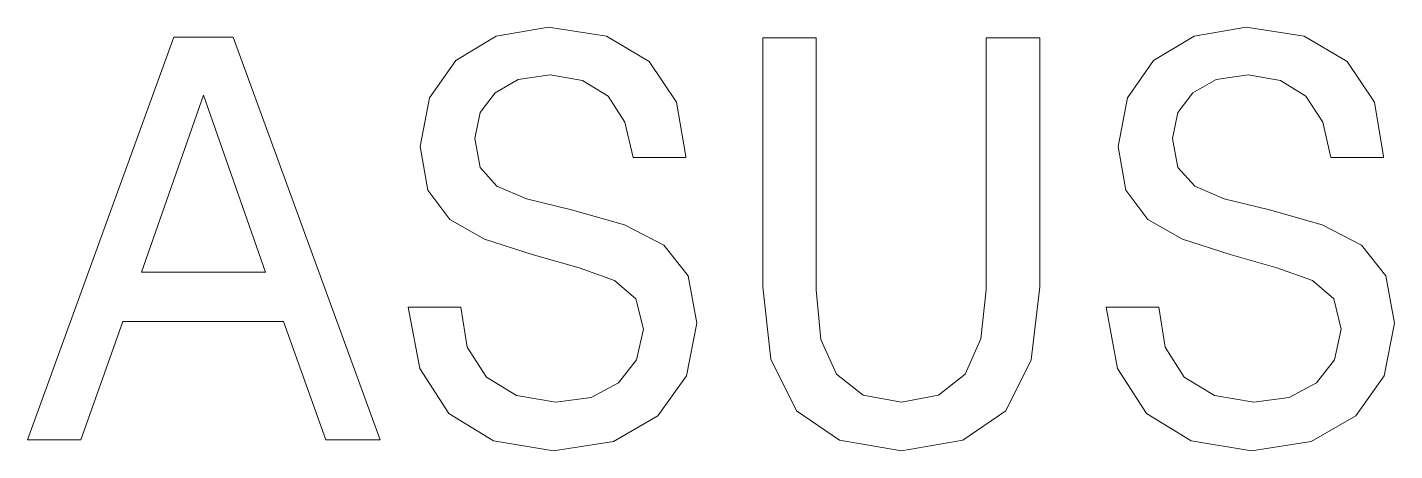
# Model space of a CAD drawing. Extents: x 469.9 to 537.9, y 421.7 to 442.8.
import ezdxf

# ---------------------------------------------------------------- set-up
doc = ezdxf.new("R2010")
doc.units = 0

msp = doc.modelspace()

# ---------------------------------------------------------------- linework, layer by layer
at = {"color": 7, "lineweight": 13}
for points in [[(491.469727, 428.84726), (488.84726, 428.84726), (489.423645, 425.792511), (490.864563, 423.544678), (493.083588, 422.190186), (496.080688, 421.700287), (499.048981, 422.161377), (501.268005, 423.429382), (502.680115, 425.417847), (503.198853, 428.040344), (502.766571, 430.403442), (501.556183, 431.930817), (499.596558, 432.939484), (496.97406, 433.688751), (494.726227, 434.236298), (493.25647, 434.8703), (492.420746, 435.792511), (492.161377, 437.233429), (492.420746, 438.530243), (493.170044, 439.510071), (494.322754, 440.172913), (495.907776, 440.403442), (497.521606, 440.115265), (498.789612, 439.337158), (499.625366, 438.040344), (500.028809, 436.28241), (502.651306, 436.28241), (502.651306, 436.340057), (502.190186, 439.048981), (500.835724, 441.066284), (498.703186, 442.33429), (495.82132, 442.766571), (493.227661, 442.33429), (491.210388, 441.123901), (489.913544, 439.250702), (489.452454, 436.829956), (489.827087, 434.668579), (490.92218, 433.198853), (492.651306, 432.219025), (495.014404, 431.469727), (497.348694, 430.806915), (499.106628, 430.172913), (500.172913, 429.250702), (500.547546, 427.752167), (500.201721, 426.224792), (499.30835, 425.072052), (497.953888, 424.351593), (496.195953, 424.121033), (494.236298, 424.438049), (492.737762, 425.360229), (491.786743, 426.858795)], [(526.167175, 428.84726), (523.544678, 428.84726), (524.121033, 425.792511), (525.561951, 423.544678), (527.781006, 422.190186), (530.778076, 421.700287), (533.746399, 422.161377), (535.965454, 423.429382), (537.377502, 425.417847), (537.89624, 428.040344), (537.463989, 430.403442), (536.253601, 431.930817), (534.293945, 432.939484), (531.671448, 433.688751), (529.423645, 434.236298), (527.953918, 434.8703), (527.118164, 435.792511), (526.858765, 437.233429), (527.118164, 438.530243), (527.867432, 439.510071), (529.020203, 440.172913), (530.605164, 440.403442), (532.218994, 440.115265), (533.487061, 439.337158), (534.322754, 438.040344), (534.726196, 436.28241), (537.348694, 436.28241), (537.348694, 436.340057), (536.887634, 439.048981), (535.533142, 441.066284), (533.400574, 442.33429), (530.518738, 442.766571), (527.925049, 442.33429), (525.907776, 441.123901), (524.610962, 439.250702), (524.149841, 436.829956), (524.524475, 434.668579), (525.619629, 433.198853), (527.348694, 432.219025), (529.711792, 431.469727), (532.046143, 430.806915), (533.804016, 430.172913), (534.8703, 429.250702), (535.244934, 427.752167), (534.89917, 426.224792), (534.005737, 425.072052), (532.651306, 424.351593), (530.893372, 424.121033), (528.933716, 424.438049), (527.435181, 425.360229), (526.484131, 426.858795)], [(469.913544, 422.247833), (472.56485, 422.247833), (474.668579, 428.126801), (482.651306, 428.126801), (484.755035, 422.247833), (487.463989, 422.247833), (480.144104, 442.276642), (477.20462, 442.276642)], [(506.484161, 429.855896), (506.887604, 426.253601), (508.155609, 423.688751), (510.288177, 422.219025), (513.371765, 421.700287), (516.426514, 422.219025), (518.559082, 423.688751), (519.827087, 426.224792), (520.259338, 429.855896), (520.259338, 442.247833), (517.579224, 442.247833), (517.579224, 429.711823), (517.319885, 427.262238), (516.541809, 425.504303), (515.216125, 424.466858), (513.371765, 424.121033), (511.469727, 424.466858), (510.144104, 425.504303), (509.365997, 427.233429), (509.135437, 429.711823), (509.135437, 442.247833), (506.484161, 442.247833)], [(475.59079, 430.576355), (478.674347, 439.394806), (481.757935, 430.576355)]]:
    msp.add_lwpolyline(points, close=True, dxfattribs=at)

doc.saveas('drawing.dxf')
